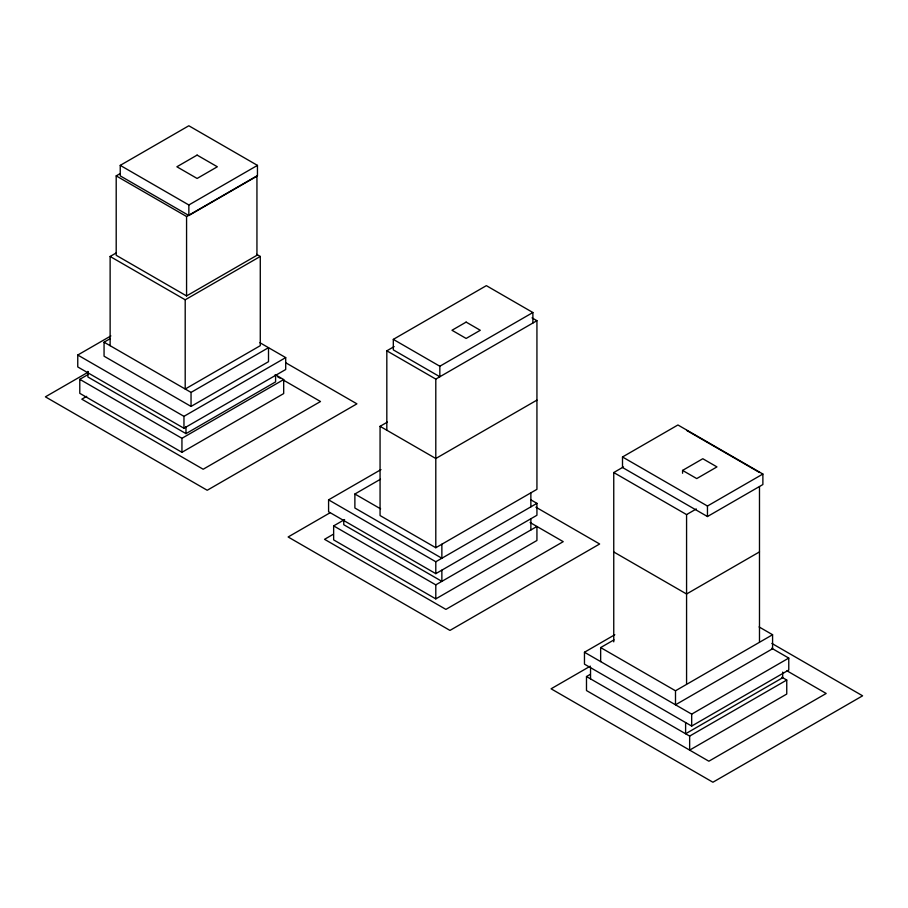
<?xml version="1.0" encoding="UTF-8"?>
<svg xmlns="http://www.w3.org/2000/svg" width="908" height="908" viewBox="0 0 908 908"><rect width="100%" height="100%" fill="white"/><g stroke="black" fill="none" stroke-linecap="round" stroke-linejoin="round"><path stroke-width="1.36" d="M120.242 165.369L188.83 125.769L257.452 165.381L257.452 175.891L188.853 215.502L120.242 175.88L120.242 165.369L188.853 204.981L257.452 165.381M116.201 175.88L186.571 216.513L256.941 175.88L256.941 255.296L186.571 295.929L116.201 255.296L116.201 175.88L119.833 173.78M110.129 345.687L110.129 256.465L116.179 252.969M259.938 342.725L285.702 357.604L285.702 369.511L183.961 428.258L77.759 366.946L77.759 355.028L110.867 335.926M104.057 342.191L191.043 392.404L268.507 347.673L268.507 361.69L191.043 406.421L104.057 356.197L104.057 342.191L110.118 338.695M185.198 299.799L260.278 256.453L260.278 345.676L185.198 389.033L185.198 299.799L110.129 256.465M88.337 372.053L45.4 396.841L207.217 490.263L356.912 403.844L285.804 362.803M275.169 374.641L283.682 379.555L283.682 393.573L181.941 452.309L79.79 393.334L79.79 379.328L88.371 374.368M86.703 396.353L81.811 399.179L203.176 469.243L320.501 401.518L282.49 379.567M77.759 355.028L183.961 416.341L285.702 357.604M87.883 371.383L87.883 376.99L185.981 433.627L275.589 381.893L275.589 374.891M79.79 379.328L181.941 438.303L283.682 379.555M532.883 312.522L439.835 366.242L439.835 376.752L393.312 349.886L393.312 339.376L486.359 285.657L532.883 312.522L532.883 323.032M386.819 430.233L386.819 350.817L394.14 346.595M386.819 350.817L435.795 379.09L536.934 320.694L536.934 489.333L435.795 547.728L380.066 515.551L380.066 426.329L387.375 422.106M530.84 499.831L536.934 503.35L536.934 515.256L435.795 573.652L328.582 511.76L328.582 499.843L380.985 469.595M441.867 544.221L441.867 558.238L354.88 508.015L354.88 494.009L380.486 479.22M329.854 512.895L288.131 536.98L449.959 630.413L599.643 543.994L535.89 507.186M536.934 400.11L435.795 458.506L380.066 426.329M333.645 525.891L435.795 584.865L536.934 526.47L536.934 540.487L435.795 598.883L333.645 539.897L333.645 525.891L344.609 519.558M333.1 534.381L324.542 539.318L445.907 609.393L563.232 541.656L530.124 522.543M328.582 499.843L435.795 561.746L536.934 503.35M622.502 456.985L677.924 424.978L762.879 474.033L762.879 484.543L707.457 516.538L622.502 467.495L622.502 456.985L707.457 506.028L762.879 474.033M613.751 641.865L613.751 472.546L623.467 466.928M682.578 470.412L702.803 458.733L716.957 466.905L696.731 478.584L682.578 470.412L682.578 473.25M613.751 472.546L686.573 514.586L696.288 508.968M771.709 648.244L788.768 658.084L788.768 670.002L691.68 726.06L584.468 664.157L584.468 652.25L614.807 634.726M759.485 551.894L686.573 594.002L613.751 551.962M600.653 661.591L600.653 647.574L614.001 639.868M590.359 666.131L551.088 688.797L712.916 782.231L862.6 695.812L771.879 643.432M786.964 670.819L826.189 693.474L708.864 761.21L586.489 690.557L586.489 676.539L590.132 674.44M675.495 690.784L772.583 634.726L772.583 648.743L675.495 704.801L675.495 690.784L600.653 647.574M584.468 652.25L691.68 714.142L788.768 658.084M689.649 736.093L786.748 680.047L786.748 694.053L689.649 750.11L689.649 736.093L586.489 676.539M532.031 317.868L536.934 320.694M686.675 430.449L759.485 472.489M256.646 254.353L260.278 256.453M393.312 339.376L439.835 366.242M759.088 626.94L772.583 634.726M277.587 376.741L280.039 378.159M781.833 677.209L786.748 680.047M354.88 494.009L380.611 508.855M782.696 672.102L782.696 677.709L685.608 733.766L685.608 722.552M759.485 486.665L759.485 641.808M707.457 506.028L707.457 516.538M691.68 714.142L691.68 726.06M686.573 514.586L686.573 683.906M590.54 667.664L590.54 678.878M530.862 492.84L530.862 506.857M530.862 518.763L530.862 529.977M441.867 570.145L441.867 581.358L343.757 524.722L343.757 520.511M435.795 379.09L435.795 547.728M435.795 561.746L435.795 573.652M435.795 584.865L435.795 598.883M191.043 392.404L191.043 406.421M188.853 204.981L188.853 215.502M186.571 216.513L186.571 295.929M185.981 426.624L185.981 433.627M183.961 416.341L183.961 428.258M181.941 438.303L181.941 452.309M197.104 155.098L176.878 166.777L197.104 178.456L217.341 166.777L197.104 155.098M466.133 322.102L451.98 330.274L466.133 338.446L480.298 330.274L466.133 322.102"/></g></svg>
